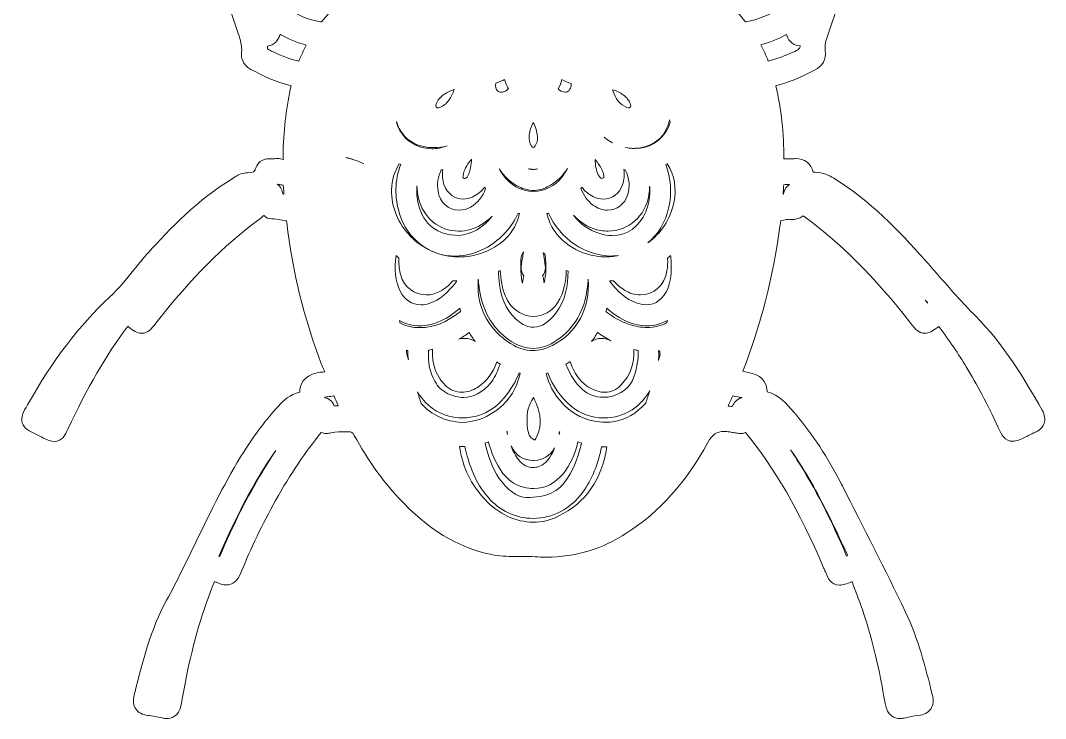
# Model space of a CAD drawing. Extents: x 43 to 1977, y -756 to -266.
# Drawn here: x 827.9 to 1187.9, y -754.2 to -509.1 of the extents above; entities that cross this region are included whole.
import ezdxf

# ---------------------------------------------------------------- set-up
doc = ezdxf.new("R2010")
doc.units = 0
doc.header["$MEASUREMENT"] = 0
doc.layers.add('Layer 1', color=7, linetype='Continuous')

msp = doc.modelspace()

# ---------------------------------------------------------------- linework, layer by layer
at = {"layer": 'Layer 1', "lineweight": 0}
for points, knots in [([(1163.32, -612.88), (1158.72, -608.27), (1154.36, -603.28), (1150.15, -598.44), (1150.15, -598.44), (1150.07, -598.35), (1150.07, -598.35), (1148.56, -596.62), (1147.05, -594.89), (1145.52, -593.17), (1136.43, -582.92), (1126.26, -572.35), (1113.53, -564.53), (1111.94, -563.54), (1109.75, -562.41), (1107, -562.41), (1106.79, -562.41), (1106.57, -562.42), (1106.36, -562.43), (1105.58, -559.38), (1103.33, -557.63), (1100.15, -557.63), (1099.94, -557.63), (1099.72, -557.64), (1099.48, -557.66), (1099.28, -557.67), (1099.06, -557.68), (1098.79, -557.68), (1098.58, -557.68), (1098.37, -557.67), (1098.16, -557.67), (1097.91, -557.66), (1097.67, -557.66), (1097.43, -557.66), (1097.02, -557.66), (1096.52, -557.67), (1095.98, -557.73), (1096.06, -548.89), (1095.12, -540.27), (1093.16, -532.08), (1097.33, -531.02), (1101.58, -529.3), (1106.8, -526.6), (1109.64, -525.12), (1110.94, -522.74), (1110.55, -519.69), (1110.38, -518.34), (1110.52, -517.04), (1110.97, -515.71), (1115.94, -501.14), (1122.75, -482.08), (1131.36, -463.78), (1133.06, -460.17), (1135.11, -457.66), (1138, -455.63), (1153.66, -444.69), (1164.66, -432.07), (1171.62, -417.05), (1171.86, -416.55), (1172.07, -416.1), (1172.29, -415.64), (1174.69, -410.54), (1175.07, -408.5), (1169.97, -405.63), (1169.33, -405.27), (1168.54, -404.83), (1167.63, -404.27), (1166.32, -403.46), (1165.19, -403.08), (1164.08, -403.08), (1161.09, -403.08), (1159.73, -405.76), (1159.28, -406.64), (1151.68, -421.53), (1141.32, -435.02), (1127.61, -447.86), (1127.47, -447.99), (1127.37, -448.08), (1127.3, -448.13), (1127.25, -448.11), (1127.17, -448.08), (1127.08, -448.03), (1125.61, -447.32), (1124.34, -446.7), (1123.01, -446.7), (1120.34, -446.7), (1119.23, -448.83), (1118.06, -451.08), (1111.69, -463.3), (1106.64, -476.98), (1101.68, -495.45), (1100.99, -498.01), (1100.35, -500.52), (1099.67, -503.15), (1099.41, -503.1), (1099.14, -503.07), (1098.86, -503.07), (1097.5, -503.07), (1096.43, -503.74), (1095.07, -504.6), (1090.97, -507.18), (1086.94, -508.82), (1082.76, -509.62), (1082.66, -509.64), (1082.58, -509.65), (1082.52, -509.66), (1082.49, -509.62), (1082.45, -509.57), (1082.4, -509.51), (1080.62, -507.13), (1078.56, -505.02), (1076.29, -503.24), (1078.44, -498.12), (1079.46, -493), (1079.32, -488.01), (1078.71, -466.62), (1068.48, -450.1), (1048.93, -438.91), (1047.55, -438.12), (1047.23, -437.64), (1047.02, -436.82), (1046.16, -433.44), (1044.87, -430.04), (1043.19, -426.73), (1056.14, -417.08), (1067.01, -404.72), (1076.42, -388.96), (1088.99, -367.9), (1095.8, -347.34), (1097.21, -326.1), (1098.22, -310.99), (1095.93, -299.13), (1090, -288.78), (1082.14, -275.08), (1069.33, -267.95), (1050.82, -266.99), (1050.69, -266.99), (1050.56, -266.98), (1050.43, -266.98), (1047.65, -266.98), (1046.5, -268.68), (1046.06, -269.69), (1045.68, -270.56), (1045.02, -272.84), (1047.22, -275.01), (1047.44, -275.23), (1047.67, -275.44), (1047.91, -275.67), (1048.07, -275.82), (1048.24, -275.97), (1048.4, -276.13), (1056.95, -284.47), (1062.31, -291.62), (1065.77, -299.33), (1068.62, -305.7), (1069.82, -311.82), (1069.41, -317.95), (1066.93, -316.45), (1063.8, -315.04), (1060.07, -315.04), (1059.76, -315.04), (1059.45, -315.05), (1059.14, -315.07), (1057.96, -315.14), (1055.2, -315.31), (1053.94, -317.48), (1052.69, -319.66), (1053.94, -322.14), (1054.47, -323.2), (1057.57, -329.4), (1061, -336.83), (1062.9, -344.96), (1065.41, -355.72), (1063.92, -365.21), (1058.34, -373.89), (1055.06, -367.94), (1050.46, -364.71), (1044.32, -364.06), (1043.97, -364.02), (1043.65, -364), (1043.34, -364), (1040.96, -364), (1039.67, -365.16), (1039.01, -366.13), (1037.29, -368.64), (1038.81, -371.01), (1039.39, -371.9), (1039.39, -371.9), (1039.43, -371.97), (1039.43, -371.97), (1047.77, -384.97), (1045.4, -401.54), (1033.56, -413.43), (1028.33, -408.71), (1022.05, -406.2), (1014.88, -405.98), (1012.82, -405.91), (1010.63, -405.88), (1008.37, -405.88), (1006.17, -405.88), (1003.87, -405.91), (1001.36, -405.97), (994.09, -406.15), (987.74, -408.65), (982.46, -413.42), (970.65, -401.6), (968.29, -385), (976.61, -371.9), (978.3, -369.22), (977.72, -367.32), (977.23, -366.42), (976.74, -365.53), (975.47, -364.04), (972.41, -364.04), (972.32, -364.04), (972.22, -364.05), (972.12, -364.05), (968.32, -364.16), (964.91, -365.68), (961.69, -368.68), (960.13, -370.14), (958.82, -371.88), (957.71, -373.96), (952.5, -365.77), (950.82, -356.69), (952.73, -346.94), (954.46, -338.07), (958.23, -329.84), (961.68, -322.95), (962.13, -322.06), (963.33, -319.68), (962.12, -317.54), (960.9, -315.39), (958.19, -315.18), (957.17, -315.1), (956.79, -315.07), (956.4, -315.06), (956.03, -315.06), (952.31, -315.06), (949.24, -316.44), (946.69, -318), (946.67, -317.82), (946.67, -317.63), (946.66, -317.44), (946.23, -307.46), (949.55, -298.06), (957.12, -287.87), (960.06, -283.91), (963.64, -279.94), (968.06, -275.73), (968.06, -275.73), (968.27, -275.53), (968.27, -275.53), (969.05, -274.81), (971.1, -272.91), (970.06, -270.02), (969.36, -268.08), (967.73, -266.97), (965.57, -266.97), (965.2, -266.97), (964.85, -267), (964.57, -267.02), (964.57, -267.02), (964.25, -267.05), (964.25, -267.05), (962.54, -267.15), (960.86, -267.32), (959.24, -267.54), (940.83, -270.08), (928.44, -279.86), (922.42, -296.62), (917.81, -309.44), (917.17, -323.41), (920.45, -339.33), (924.14, -357.25), (930.29, -373.58), (938.71, -387.86), (947.47, -402.7), (958.95, -415.78), (972.85, -426.73), (971.23, -429.88), (969.9, -433.4), (968.88, -437.18), (968.68, -437.9), (968.46, -438.18), (967.8, -438.51), (961.92, -441.45), (956.95, -445.1), (953.04, -449.38), (937.32, -466.55), (933, -484.15), (939.85, -503.17), (937.42, -505.18), (935.33, -507.35), (933.65, -509.61), (933.64, -509.63), (933.63, -509.64), (933.62, -509.65), (933.53, -509.65), (933.41, -509.63), (933.23, -509.6), (929.04, -508.83), (925.1, -507.24), (921.19, -504.74), (921.19, -504.74), (921.05, -504.65), (921.05, -504.65), (919.96, -503.96), (918.73, -503.17), (917.16, -503.17), (916.92, -503.17), (916.69, -503.19), (916.47, -503.22), (912.46, -487.37), (907.16, -468.88), (898.29, -451.53), (898.29, -451.53), (898.26, -451.47), (898.26, -451.47), (896.91, -448.84), (895.84, -446.75), (893.08, -446.75), (891.84, -446.75), (890.71, -447.23), (888.81, -448.06), (888.76, -448.09), (888.72, -448.11), (888.68, -448.12), (888.66, -448.11), (888.64, -448.09), (888.62, -448.07), (875.77, -436.05), (865.9, -423.57), (858.45, -409.92), (858.07, -409.22), (857.74, -408.6), (857.45, -408.05), (855.82, -404.99), (854.74, -402.96), (852.1, -402.96), (850.69, -402.96), (849.55, -403.63), (847.83, -404.65), (847.1, -405.08), (846.19, -405.62), (845.07, -406.22), (842.2, -407.75), (841.31, -410.37), (842.67, -413.21), (843.12, -414.13), (843.55, -415.08), (843.97, -416), (844.72, -417.66), (845.5, -419.37), (846.39, -421.04), (853.75, -434.88), (864.64, -446.48), (880.65, -457.56), (881.66, -458.26), (882.34, -459.06), (882.92, -460.25), (890.54, -475.8), (897.35, -492.78), (904.37, -513.69), (905.15, -516.04), (905.79, -518.16), (905.54, -520.29), (905.34, -522.1), (905.74, -524.61), (908.83, -526.3), (912.54, -528.33), (917.46, -530.79), (922.97, -532.08), (921.33, -538.95), (920.4, -546.5), (920.12, -555.11), (920.1, -555.76), (920.14, -556.4), (920.18, -557.03), (920.19, -557.22), (920.21, -557.56), (920.22, -557.89), (919.59, -557.77), (918.79, -557.62), (917.97, -557.62), (917.68, -557.62), (917.39, -557.64), (917.12, -557.68), (917.1, -557.68), (917.01, -557.69), (916.83, -557.69), (916.65, -557.69), (916.47, -557.68), (916.28, -557.68), (916.28, -557.68), (916.23, -557.67), (916.23, -557.67), (915.99, -557.67), (915.75, -557.66), (915.51, -557.66), (912.39, -557.66), (911.17, -559.3), (910.7, -560.68), (910.2, -562.16), (909.68, -562.66), (907.64, -562.66), (907.5, -562.66), (907.37, -562.66), (907.21, -562.65), (907.21, -562.65), (907.06, -562.65), (907.06, -562.65), (905.31, -562.65), (903.97, -563.56), (903.07, -564.17), (902.89, -564.29), (902.72, -564.41), (902.55, -564.51), (890.11, -572.09), (880.15, -582.4), (872.87, -590.54), (871.07, -592.54), (869.36, -594.65), (867.7, -596.7), (865.02, -600.01), (862.24, -603.43), (859.18, -606.28), (848.47, -616.29), (839.32, -628.28), (830.38, -644.02), (828.83, -646.75), (827.9, -648.39), (828.52, -650.39), (829.13, -652.38), (830.8, -653.19), (833.56, -654.54), (833.88, -654.69), (834.19, -654.85), (834.51, -655.01), (835, -655.25), (835.49, -655.49), (835.98, -655.73), (837.43, -656.42), (838.55, -656.91), (839.75, -656.91), (842.53, -656.91), (843.6, -654.6), (844.55, -652.57), (851.31, -638.13), (857.9, -626.78), (865.32, -616.83), (865.42, -616.7), (865.5, -616.59), (865.58, -616.5), (865.66, -616.55), (865.75, -616.62), (865.85, -616.7), (867.49, -617.97), (868.79, -618.97), (870.48, -618.97), (872.66, -618.97), (873.87, -617.42), (875.41, -615.45), (875.41, -615.45), (875.48, -615.36), (875.48, -615.36), (887.92, -599.49), (899.33, -588.01), (911.39, -579.22), (911.81, -578.91), (912.2, -578.57), (912.54, -578.27), (912.75, -578.08), (913.11, -577.78), (913.36, -577.59), (913.42, -577.64), (913.48, -577.7), (913.55, -577.77), (914.21, -578.44), (915.09, -578.78), (916.17, -578.78), (916.32, -578.78), (916.48, -578.77), (916.69, -578.76), (916.73, -578.76), (916.78, -578.76), (916.83, -578.76), (918.06, -578.93), (919.49, -579.15), (920.88, -579.39), (921.1, -579.43), (921.23, -579.47), (921.29, -579.49), (921.32, -579.57), (921.36, -579.74), (921.4, -580.07), (923.41, -596.97), (927.49, -613.67), (933.5, -629.7), (933.76, -630.38), (934.08, -631.02), (934.39, -631.64), (934.48, -631.81), (934.66, -632.17), (934.82, -632.52), (934.6, -632.54), (934.39, -632.55), (934.25, -632.57), (933.58, -632.61), (932.82, -632.67), (932.08, -632.84), (927.2, -633.98), (926.02, -637.05), (925.96, -639.62), (922.54, -640.44), (920.26, -642.54), (918.48, -644.5), (914.15, -649.27), (910.21, -654.49), (906.42, -660.44), (899.97, -670.58), (894.71, -681.48), (889.61, -692.02), (886.3, -698.87), (882.88, -705.95), (879.19, -712.71), (873.61, -722.91), (870.77, -734.21), (868.03, -745.14), (868.03, -745.14), (867.83, -745.94), (867.83, -745.94), (867.33, -747.92), (867.52, -749.57), (868.4, -750.85), (869.27, -752.12), (870.7, -752.88), (872.66, -753.12), (874.23, -753.31), (875.86, -753.6), (877.64, -754), (878.22, -754.13), (878.75, -754.2), (879.26, -754.2), (880.55, -754.2), (883.64, -753.72), (884.36, -749.32), (884.81, -746.51), (885.36, -743.54), (886.08, -739.97), (888.65, -727.24), (891.89, -716.18), (895.99, -706.15), (896.2, -706.23), (896.4, -706.29), (896.58, -706.34), (896.71, -706.38), (896.91, -706.44), (896.96, -706.47), (898.1, -707.03), (899.13, -707.31), (900.11, -707.31), (902.44, -707.31), (904.19, -705.89), (905.31, -703.09), (908.79, -694.42), (912.89, -685.86), (917.5, -677.64), (922.7, -668.35), (927.96, -660.56), (933.55, -653.83), (934.09, -654.03), (934.67, -654.13), (935.27, -654.13), (935.93, -654.13), (936.49, -654.01), (936.99, -653.91), (936.99, -653.91), (937.12, -653.89), (937.12, -653.89), (938.75, -653.57), (940.44, -653.53), (941.73, -653.53), (942.21, -653.53), (942.7, -653.54), (943.19, -653.55), (944.17, -653.56), (944.55, -653.74), (945.15, -654.83), (949.8, -663.32), (954.89, -670.48), (960.69, -676.72), (970.98, -687.8), (981.36, -694.13), (993.36, -696.64), (996.07, -697.21), (998.68, -697.32), (1001.77, -697.32), (1002.3, -697.32), (1002.83, -697.32), (1003.35, -697.32), (1003.35, -697.32), (1003.56, -697.32), (1003.56, -697.32), (1004.01, -697.31), (1004.46, -697.31), (1004.9, -697.31), (1006.01, -697.31), (1007.33, -697.32), (1008.65, -697.41), (1009.95, -697.5), (1011.25, -697.55), (1012.53, -697.55), (1022.66, -697.55), (1032.2, -694.7), (1040.87, -689.07), (1052.42, -681.59), (1061.73, -671.19), (1069.36, -657.27), (1070.88, -654.47), (1072.41, -653.44), (1075, -653.44), (1075.6, -653.44), (1076.25, -653.49), (1077.01, -653.6), (1077.27, -653.64), (1077.53, -653.69), (1077.83, -653.74), (1078.37, -653.84), (1078.92, -653.94), (1079.52, -654), (1079.61, -654.01), (1079.7, -654.02), (1079.82, -654.03), (1080.15, -654.07), (1080.56, -654.13), (1080.99, -654.13), (1081.61, -654.13), (1082.12, -654.01), (1082.54, -653.84), (1092.74, -666.16), (1101.47, -681.24), (1109.99, -701.26), (1110.23, -701.81), (1110.42, -702.3), (1110.6, -702.74), (1111.47, -704.91), (1112.45, -707.37), (1115.53, -707.37), (1116.7, -707.37), (1117.91, -707), (1119.99, -706.16), (1120.55, -707.74), (1121.14, -709.32), (1121.73, -710.87), (1122.56, -713.08), (1123.42, -715.36), (1124.16, -717.62), (1127.19, -726.78), (1129.55, -736.72), (1131.57, -748.9), (1132.3, -753.28), (1134.85, -754.2), (1136.85, -754.2), (1137.47, -754.2), (1138.11, -754.11), (1138.82, -753.92), (1140.08, -753.59), (1141.5, -753.34), (1143.16, -753.15), (1145.2, -752.92), (1146.69, -752.16), (1147.58, -750.87), (1148.5, -749.56), (1148.69, -747.91), (1148.17, -745.84), (1148.17, -745.84), (1148.15, -745.79), (1148.15, -745.79), (1145.72, -736.12), (1143.2, -726.13), (1138.77, -716.87), (1131.62, -701.94), (1123.97, -686.98), (1116.56, -672.5), (1116.56, -672.5), (1116.25, -671.9), (1116.25, -671.9), (1111.45, -662.51), (1106.15, -654.45), (1100.05, -647.27), (1099.82, -647.01), (1099.6, -646.75), (1099.38, -646.48), (1097.07, -643.73), (1094.48, -640.63), (1090.14, -639.52), (1090.11, -635.78), (1087.76, -633.39), (1083.44, -632.75), (1083.17, -632.71), (1082.82, -632.61), (1082.44, -632.51), (1082.17, -632.44), (1081.89, -632.35), (1081.58, -632.28), (1087.85, -616.33), (1092.24, -599.22), (1094.64, -581.4), (1094.73, -580.79), (1094.84, -579.93), (1094.95, -579.46), (1095.4, -579.33), (1096.21, -579.17), (1096.89, -579.04), (1096.89, -579.04), (1097.16, -578.99), (1097.16, -578.99), (1097.24, -578.97), (1097.41, -578.95), (1097.74, -578.95), (1097.92, -578.95), (1098.1, -578.96), (1098.28, -578.96), (1098.5, -578.97), (1098.71, -578.97), (1098.92, -578.97), (1099.66, -578.97), (1101.43, -578.97), (1102.83, -577.76), (1115.64, -586.91), (1127.65, -598.91), (1140.64, -615.5), (1140.64, -615.5), (1140.67, -615.54), (1140.67, -615.54), (1142.16, -617.45), (1143.33, -618.95), (1145.47, -618.95), (1147, -618.95), (1148.19, -618.14), (1149.98, -616.91), (1150.04, -616.87), (1150.1, -616.84), (1150.17, -616.79), (1150.26, -616.74), (1150.36, -616.67), (1150.48, -616.6), (1154.24, -621.65), (1157.37, -626.27), (1160.06, -630.71), (1163.8, -636.89), (1167.48, -643.85), (1171.32, -651.98), (1172.56, -654.61), (1173.63, -656.88), (1176.43, -656.88), (1177.78, -656.88), (1178.99, -656.29), (1181, -655.31), (1181.38, -655.13), (1181.76, -654.93), (1182.14, -654.73), (1182.77, -654.41), (1183.37, -654.1), (1183.96, -653.86), (1184.63, -653.58), (1186.69, -652.73), (1187.42, -650.63), (1187.91, -649.23), (1187.67, -647.65), (1186.72, -645.94), (1180.34, -634.56), (1173.09, -622.67), (1163.32, -612.88)], [0, 0, 0, 0, 1, 1, 1, 2, 2, 2, 3, 3, 3, 4, 4, 4, 5, 5, 5, 6, 6, 6, 7, 7, 7, 8, 8, 8, 9, 9, 9, 10, 10, 10, 11, 11, 11, 12, 12, 12, 13, 13, 13, 14, 14, 14, 15, 15, 15, 16, 16, 16, 17, 17, 17, 18, 18, 18, 19, 19, 19, 20, 20, 20, 21, 21, 21, 22, 22, 22, 23, 23, 23, 24, 24, 24, 25, 25, 25, 26, 26, 26, 27, 27, 27, 28, 28, 28, 29, 29, 29, 30, 30, 30, 31, 31, 31, 32, 32, 32, 33, 33, 33, 34, 34, 34, 35, 35, 35, 36, 36, 36, 37, 37, 37, 38, 38, 38, 39, 39, 39, 40, 40, 40, 41, 41, 41, 42, 42, 42, 43, 43, 43, 44, 44, 44, 45, 45, 45, 46, 46, 46, 47, 47, 47, 48, 48, 48, 49, 49, 49, 50, 50, 50, 51, 51, 51, 52, 52, 52, 53, 53, 53, 54, 54, 54, 55, 55, 55, 56, 56, 56, 57, 57, 57, 58, 58, 58, 59, 59, 59, 60, 60, 60, 61, 61, 61, 62, 62, 62, 63, 63, 63, 64, 64, 64, 65, 65, 65, 66, 66, 66, 67, 67, 67, 68, 68, 68, 69, 69, 69, 70, 70, 70, 71, 71, 71, 72, 72, 72, 73, 73, 73, 74, 74, 74, 75, 75, 75, 76, 76, 76, 77, 77, 77, 78, 78, 78, 79, 79, 79, 80, 80, 80, 81, 81, 81, 82, 82, 82, 83, 83, 83, 84, 84, 84, 85, 85, 85, 86, 86, 86, 87, 87, 87, 88, 88, 88, 89, 89, 89, 90, 90, 90, 91, 91, 91, 92, 92, 92, 93, 93, 93, 94, 94, 94, 95, 95, 95, 96, 96, 96, 97, 97, 97, 98, 98, 98, 99, 99, 99, 100, 100, 100, 101, 101, 101, 102, 102, 102, 103, 103, 103, 104, 104, 104, 105, 105, 105, 106, 106, 106, 107, 107, 107, 108, 108, 108, 109, 109, 109, 110, 110, 110, 111, 111, 111, 112, 112, 112, 113, 113, 113, 114, 114, 114, 115, 115, 115, 116, 116, 116, 117, 117, 117, 118, 118, 118, 119, 119, 119, 120, 120, 120, 121, 121, 121, 122, 122, 122, 123, 123, 123, 124, 124, 124, 125, 125, 125, 126, 126, 126, 127, 127, 127, 128, 128, 128, 129, 129, 129, 130, 130, 130, 131, 131, 131, 132, 132, 132, 133, 133, 133, 134, 134, 134, 135, 135, 135, 136, 136, 136, 137, 137, 137, 138, 138, 138, 139, 139, 139, 140, 140, 140, 141, 141, 141, 142, 142, 142, 143, 143, 143, 144, 144, 144, 145, 145, 145, 146, 146, 146, 147, 147, 147, 148, 148, 148, 149, 149, 149, 150, 150, 150, 151, 151, 151, 152, 152, 152, 153, 153, 153, 154, 154, 154, 155, 155, 155, 156, 156, 156, 157, 157, 157, 158, 158, 158, 159, 159, 159, 160, 160, 160, 161, 161, 161, 162, 162, 162, 163, 163, 163, 164, 164, 164, 165, 165, 165, 166, 166, 166, 167, 167, 167, 168, 168, 168, 169, 169, 169, 170, 170, 170, 171, 171, 171, 172, 172, 172, 173, 173, 173, 174, 174, 174, 175, 175, 175, 176, 176, 176, 177, 177, 177, 178, 178, 178, 179, 179, 179, 180, 180, 180, 181, 181, 181, 182, 182, 182, 183, 183, 183, 184, 184, 184, 185, 185, 185, 186, 186, 186, 187, 187, 187, 188, 188, 188, 189, 189, 189, 190, 190, 190, 191, 191, 191, 192, 192, 192, 193, 193, 193, 194, 194, 194, 195, 195, 195, 196, 196, 196, 197, 197, 197, 198, 198, 198, 199, 199, 199, 200, 200, 200, 201, 201, 201, 202, 202, 202, 203, 203, 203, 204, 204, 204, 205, 205, 205, 206, 206, 206, 207, 207, 207, 208, 208, 208, 209, 209, 209, 210, 210, 210, 211, 211, 211, 212, 212, 212, 213, 213, 213, 214, 214, 214, 215, 215, 215, 216, 216, 216, 217, 217, 217, 218, 218, 218, 219, 219, 219, 220, 220, 220, 221, 221, 221, 222, 222, 222, 223, 223, 223, 224, 224, 224, 225, 225, 225, 226, 226, 226, 227, 227, 227, 228, 228, 228, 229, 229, 229, 230, 230, 230, 231, 231, 231, 232, 232, 232, 233, 233, 233, 234, 234, 234, 235, 235, 235, 236, 236, 236, 237, 237, 237, 238, 238, 238, 239, 239, 239, 240, 240, 240, 241, 241, 241, 242, 242, 242, 243, 243, 243, 244, 244, 244, 245, 245, 245, 246, 246, 246, 247, 247, 247, 248, 248, 248, 249, 249, 249, 250, 250, 250, 251, 251, 251, 252, 252, 252, 253, 253, 253, 254, 254, 254, 255, 255, 255, 256, 256, 256, 257, 257, 257, 258, 258, 258, 258]), ([(925.62, -523.43), (922.01, -522.56), (918.4, -521.15), (914.62, -519.12), (914.63, -518.79), (914.64, -518.45), (914.63, -518.11), (917.27, -517.98), (918.36, -515.72), (918.77, -514.85), (918.82, -514.76), (918.86, -514.66), (918.91, -514.57), (918.99, -514.41), (919.08, -514.24), (919.17, -514.06), (919.33, -514.15), (919.5, -514.24), (919.64, -514.32), (922.75, -515.98), (925.53, -517.09), (928.27, -517.76), (927.32, -519.64), (926.45, -521.56), (925.62, -523.43)], [0, 0, 0, 0, 1, 1, 1, 2, 2, 2, 3, 3, 3, 4, 4, 4, 5, 5, 5, 6, 6, 6, 7, 7, 7, 8, 8, 8, 8]), ([(1087.94, -517.71), (1090.98, -516.9), (1093.99, -515.67), (1096.9, -514.02), (1097.41, -515.42), (1098.54, -518.04), (1101.68, -518.04), (1101.68, -518.04), (1101.69, -518.04), (1101.69, -518.04), (1101.81, -518.86), (1101.48, -519.37), (1099.03, -520.39), (1096.56, -521.42), (1093.69, -522.57), (1090.53, -523.39), (1089.74, -521.36), (1088.88, -519.48), (1087.94, -517.71)], [0, 0, 0, 0, 1, 1, 1, 2, 2, 2, 3, 3, 3, 4, 4, 4, 5, 5, 5, 6, 6, 6, 6]), ([(994.85, -531.13), (996.2, -530.65), (997.13, -530.29), (997.95, -529.84), (998.13, -530.58), (998.36, -531.29), (998.66, -531.99), (998.83, -532.41), (999.05, -532.76), (999.25, -533.05), (999.01, -533.36), (998.69, -533.65), (998.28, -533.92), (997.85, -534.2), (997.36, -534.35), (996.86, -534.35), (996.28, -534.35), (995.78, -534.14), (995.47, -533.79), (995, -533.24), (994.62, -532.53), (994.85, -531.13)], [0, 0, 0, 0, 1, 1, 1, 2, 2, 2, 3, 3, 3, 4, 4, 4, 5, 5, 5, 6, 6, 6, 7, 7, 7, 7]), ([(1021.27, -531.25), (1021.34, -531.77), (1021.27, -532.33), (1021.06, -532.87), (1020.81, -533.49), (1020.39, -533.98), (1019.92, -534.18), (1019.69, -534.28), (1019.43, -534.33), (1019.16, -534.33), (1018.27, -534.33), (1017.34, -533.82), (1016.78, -533.08), (1017.34, -532.08), (1017.76, -531.02), (1018.06, -529.86), (1019.09, -530.47), (1020.15, -530.93), (1021.27, -531.25)], [0, 0, 0, 0, 1, 1, 1, 2, 2, 2, 3, 3, 3, 4, 4, 4, 5, 5, 5, 6, 6, 6, 6]), ([(980.17, -533.42), (979.76, -534.78), (979.17, -535.99), (978.39, -537.08), (977.46, -538.37), (976.4, -539.22), (975.17, -539.66), (974.79, -539.8), (974.55, -539.83), (974.41, -539.83), (974.27, -539.83), (974.16, -539.81), (973.97, -539.61), (973.81, -539.45), (973.63, -539.26), (973.92, -538.45), (974.39, -537.13), (975.33, -536), (976.79, -535.02), (977.82, -534.32), (978.94, -533.79), (980.17, -533.42)], [0, 0, 0, 0, 1, 1, 1, 2, 2, 2, 3, 3, 3, 4, 4, 4, 5, 5, 5, 6, 6, 6, 7, 7, 7, 7]), ([(1035.87, -533.43), (1037.24, -533.84), (1038.45, -534.44), (1039.59, -535.27), (1040.83, -536.16), (1041.64, -537.18), (1042.07, -538.39), (1042.39, -539.27), (1042.21, -539.45), (1042.05, -539.6), (1041.83, -539.82), (1041.7, -539.83), (1041.58, -539.83), (1041.47, -539.83), (1041.24, -539.81), (1040.88, -539.66), (1038.42, -538.65), (1036.89, -536.76), (1035.87, -533.43)], [0, 0, 0, 0, 1, 1, 1, 2, 2, 2, 3, 3, 3, 4, 4, 4, 5, 5, 5, 6, 6, 6, 6]), ([(959.99, -544.57), (960.36, -545.99), (960.96, -547.32), (961.78, -548.5), (964.14, -551.9), (968.08, -553.77), (972.87, -553.77), (972.87, -553.77), (973.14, -553.77), (973.14, -553.77), (974.76, -553.76), (976.28, -553.57), (977.71, -553.2), (975.96, -553.83), (974.15, -554.17), (972.37, -554.17), (971.02, -554.17), (969.71, -553.97), (968.47, -553.59), (964.27, -552.29), (961.1, -549.01), (959.93, -544.78), (959.95, -544.71), (959.97, -544.64), (959.99, -544.57)], [0, 0, 0, 0, 1, 1, 1, 2, 2, 2, 3, 3, 3, 4, 4, 4, 5, 5, 5, 6, 6, 6, 7, 7, 7, 8, 8, 8, 8]), ([(1008.71, -553.19), (1008.48, -553.54), (1008.21, -553.75), (1008.01, -553.75), (1007.81, -553.75), (1007.56, -553.55), (1007.34, -553.21), (1006.68, -552.21), (1006.44, -550.96), (1006.61, -549.41), (1006.78, -547.87), (1007.23, -546.4), (1008.01, -544.91), (1008.86, -546.54), (1009.32, -548.15), (1009.43, -549.86), (1009.51, -551.24), (1009.28, -552.33), (1008.71, -553.19)], [0, 0, 0, 0, 1, 1, 1, 2, 2, 2, 3, 3, 3, 4, 4, 4, 5, 5, 5, 6, 6, 6, 6]), ([(1055.87, -544), (1055.95, -544.27), (1056.02, -544.55), (1056.1, -544.83), (1055.9, -545.52), (1055.65, -546.19), (1055.35, -546.82), (1053.16, -551.39), (1048.78, -554.12), (1043.63, -554.12), (1042.51, -554.12), (1041.37, -553.99), (1040.24, -553.74), (1041.21, -553.93), (1042.19, -554.03), (1043.19, -554.03), (1043.99, -554.03), (1044.81, -553.97), (1045.62, -553.84), (1051.1, -552.98), (1054.8, -549.37), (1055.87, -544)], [0, 0, 0, 0, 1, 1, 1, 2, 2, 2, 3, 3, 3, 4, 4, 4, 5, 5, 5, 6, 6, 6, 7, 7, 7, 7]), ([(1032.9, -550.16), (1033.88, -550.92), (1034.86, -551.58), (1035.86, -552.11), (1034.8, -551.56), (1033.81, -550.91), (1032.9, -550.16)], [0, 0, 0, 0, 1, 1, 1, 2, 2, 2, 2]), ([(948.53, -559.45), (946.4, -558.49), (944.25, -557.74), (942.11, -557.21), (944.33, -557.73), (946.47, -558.48), (948.53, -559.45), (948.53, -559.45), (948.53, -559.45), (948.53, -559.45)], [0, 0, 0, 0, 1, 1, 1, 2, 2, 2, 3, 3, 3, 3]), ([(983.32, -563.65), (983.64, -561.75), (984.54, -559.96), (986.07, -558.19), (986.16, -558.08), (986.25, -557.98), (986.35, -557.87), (986.26, -558.89), (986.15, -559.87), (985.97, -560.83), (985.7, -562.3), (985.32, -563.32), (984.73, -564.11), (984.36, -564.6), (984.09, -564.6), (983.99, -564.6), (983.83, -564.6), (983.64, -564.56), (983.44, -564.47), (983.35, -564.43), (983.31, -564.41), (983.28, -564.39), (983.26, -564.31), (983.24, -564.1), (983.32, -563.65)], [0, 0, 0, 0, 1, 1, 1, 2, 2, 2, 3, 3, 3, 4, 4, 4, 5, 5, 5, 6, 6, 6, 7, 7, 7, 8, 8, 8, 8]), ([(1032.83, -564.37), (1032.8, -564.38), (1032.76, -564.4), (1032.7, -564.43), (1032.47, -564.54), (1032.24, -564.59), (1032.06, -564.59), (1031.85, -564.59), (1031.67, -564.53), (1031.45, -564.26), (1030.51, -563.04), (1029.98, -561.45), (1029.8, -559.25), (1029.77, -558.82), (1029.73, -558.38), (1029.7, -557.94), (1030.66, -559.08), (1031.44, -560.2), (1032.04, -561.46), (1032.37, -562.16), (1032.7, -562.92), (1032.8, -563.64), (1032.86, -564.07), (1032.84, -564.28), (1032.83, -564.37)], [0, 0, 0, 0, 1, 1, 1, 2, 2, 2, 3, 3, 3, 4, 4, 4, 5, 5, 5, 6, 6, 6, 7, 7, 7, 8, 8, 8, 8]), ([(960.95, -559.42), (961.11, -559.52), (961.27, -559.61), (961.44, -559.7), (959.31, -565.35), (959.18, -571.19), (961.05, -577.06), (963.93, -586.05), (971.59, -591.86), (980.57, -591.86), (984.43, -591.86), (988.34, -590.75), (991.9, -588.67), (996.8, -585.8), (1000.42, -581.81), (1002.67, -576.8), (1002.84, -576.85), (1003.02, -576.9), (1003.2, -576.94), (1001.47, -583.85), (996.86, -588.48), (989.12, -591.05), (986.89, -591.8), (984.5, -592.17), (982.02, -592.17), (982.02, -592.17), (981.65, -592.17), (981.65, -592.17), (975.52, -592.17), (969.42, -589.53), (964.92, -584.93), (960.52, -580.43), (958.07, -574.47), (958.2, -568.56), (958.27, -565.29), (959.2, -562.22), (960.95, -559.42)], [0, 0, 0, 0, 1, 1, 1, 2, 2, 2, 3, 3, 3, 4, 4, 4, 5, 5, 5, 6, 6, 6, 7, 7, 7, 8, 8, 8, 9, 9, 9, 10, 10, 10, 11, 11, 11, 12, 12, 12, 12]), ([(976.74, -566.92), (977.83, -569.96), (980.37, -571.85), (983.37, -571.85), (984.5, -571.85), (985.64, -571.58), (986.76, -571.06), (988.47, -570.25), (989.87, -569.09), (990.95, -567.6), (991.06, -567.77), (991.16, -567.92), (991.27, -568.08), (990.21, -571.06), (988.48, -573.21), (985.99, -574.63), (984.71, -575.36), (983.36, -575.73), (981.98, -575.73), (978.21, -575.73), (975.15, -572.99), (974.54, -569.06), (974.14, -566.47), (974.51, -564.02), (975.67, -561.59), (975.85, -561.57), (976.02, -561.54), (976.2, -561.51), (975.92, -563.3), (976.1, -565.11), (976.74, -566.92)], [0, 0, 0, 0, 1, 1, 1, 2, 2, 2, 3, 3, 3, 4, 4, 4, 5, 5, 5, 6, 6, 6, 7, 7, 7, 8, 8, 8, 9, 9, 9, 10, 10, 10, 10]), ([(1003, -567.52), (1004.68, -568.37), (1006.38, -568.8), (1008.06, -568.8), (1009.72, -568.8), (1011.34, -568.39), (1012.89, -567.57), (1016.05, -565.89), (1018.42, -563.75), (1020, -561.15), (1019.47, -562.19), (1018.82, -563.19), (1018.07, -564.16), (1015.59, -567.32), (1011.96, -569.13), (1008.09, -569.13), (1003.79, -569.13), (999.84, -566.97), (997.26, -563.21), (996.81, -562.56), (996.41, -561.9), (996.06, -561.22), (997.65, -563.82), (1000.01, -566), (1003, -567.52)], [0, 0, 0, 0, 1, 1, 1, 2, 2, 2, 3, 3, 3, 4, 4, 4, 5, 5, 5, 6, 6, 6, 7, 7, 7, 8, 8, 8, 8]), ([(1009.52, -561.23), (1009.03, -561.36), (1008.53, -561.43), (1008.02, -561.43), (1007.42, -561.43), (1006.84, -561.34), (1006.29, -561.17), (1006.86, -561.33), (1007.44, -561.41), (1008.02, -561.41), (1008.53, -561.41), (1009.03, -561.35), (1009.52, -561.23)], [0, 0, 0, 0, 1, 1, 1, 2, 2, 2, 3, 3, 3, 4, 4, 4, 4]), ([(1039.32, -566.83), (1039.93, -565.06), (1040.09, -563.28), (1039.81, -561.51), (1039.99, -561.54), (1040.16, -561.58), (1040.33, -561.61), (1041.81, -564.61), (1042.07, -567.59), (1041.11, -570.48), (1040.03, -573.68), (1037.27, -575.75), (1034.08, -575.75), (1032.3, -575.75), (1030.53, -575.12), (1028.97, -573.94), (1027.01, -572.45), (1025.62, -570.53), (1024.73, -568.07), (1024.84, -567.92), (1024.95, -567.77), (1025.06, -567.61), (1026.12, -569.09), (1027.5, -570.24), (1029.18, -571.04), (1030.31, -571.58), (1031.46, -571.85), (1032.61, -571.85), (1035.67, -571.85), (1038.24, -569.93), (1039.32, -566.83)], [0, 0, 0, 0, 1, 1, 1, 2, 2, 2, 3, 3, 3, 4, 4, 4, 5, 5, 5, 6, 6, 6, 7, 7, 7, 8, 8, 8, 9, 9, 9, 10, 10, 10, 10]), ([(1057.36, -573.12), (1056.17, -578.95), (1052.86, -583.87), (1048.24, -587.25), (1051.8, -584.29), (1054.42, -580.06), (1055.55, -575.03), (1056.75, -569.7), (1056.42, -564.54), (1054.57, -559.69), (1054.74, -559.6), (1054.9, -559.51), (1055.05, -559.42), (1057.65, -563.55), (1058.4, -568.05), (1057.36, -573.12)], [0, 0, 0, 0, 1, 1, 1, 2, 2, 2, 3, 3, 3, 4, 4, 4, 5, 5, 5, 5]), ([(920.08, -570.04), (919.83, -568.94), (919.29, -567.43), (918.04, -566.62), (918.3, -566.65), (918.62, -566.71), (918.94, -566.76), (919.33, -566.83), (919.75, -566.9), (920.19, -566.95), (920.19, -567.16), (920.2, -567.37), (920.22, -567.59), (920.31, -568.41), (920.38, -569.24), (920.43, -570.09), (920.31, -570.07), (920.2, -570.05), (920.08, -570.04)], [0, 0, 0, 0, 1, 1, 1, 2, 2, 2, 3, 3, 3, 4, 4, 4, 5, 5, 5, 6, 6, 6, 6]), ([(981.79, -583.1), (984.55, -583.1), (987.34, -582.29), (989.84, -580.77), (991.25, -579.92), (992.5, -578.94), (993.61, -577.81), (990.5, -581.86), (986.42, -584.23), (981.79, -584.61), (974.32, -584.57), (969.44, -580.82), (967.68, -573.75), (967.13, -571.55), (966.95, -569.37), (967.14, -567.21), (967.15, -568.64), (967.33, -570.08), (967.68, -571.52), (969.35, -578.44), (975.03, -583.1), (981.79, -583.1)], [0, 0, 0, 0, 1, 1, 1, 2, 2, 2, 3, 3, 3, 4, 4, 4, 5, 5, 5, 6, 6, 6, 7, 7, 7, 7]), ([(1035.63, -584.67), (1034.22, -584.67), (1032.77, -584.44), (1031.33, -583.98), (1027.53, -582.76), (1024.46, -580.6), (1022.14, -577.51), (1024.84, -580.47), (1028.01, -582.24), (1031.74, -582.87), (1032.58, -583.01), (1033.42, -583.08), (1034.25, -583.08), (1041.52, -583.08), (1047.43, -577.84), (1048.61, -570.32), (1048.76, -569.32), (1048.85, -568.33), (1048.87, -567.35), (1048.9, -567.89), (1048.92, -568.45), (1048.92, -569), (1048.9, -571.69), (1048.44, -574.09), (1047.49, -576.35), (1045.32, -581.56), (1040.89, -584.67), (1035.63, -584.67)], [0, 0, 0, 0, 1, 1, 1, 2, 2, 2, 3, 3, 3, 4, 4, 4, 5, 5, 5, 6, 6, 6, 7, 7, 7, 8, 8, 8, 9, 9, 9, 9]), ([(1095.99, -569.53), (1095.92, -569.74), (1095.88, -569.93), (1095.85, -570.12), (1095.81, -570.13), (1095.77, -570.14), (1095.74, -570.15), (1095.77, -569.85), (1095.8, -569.55), (1095.83, -569.25), (1095.84, -569.19), (1095.84, -569.12), (1095.84, -569.06), (1095.86, -568.41), (1095.9, -567.45), (1095.95, -566.8), (1096.55, -566.76), (1097.4, -566.75), (1097.99, -566.75), (1097.99, -566.75), (1098.01, -566.75), (1098.01, -566.75), (1097.23, -567.23), (1096.44, -568.07), (1095.99, -569.53)], [0, 0, 0, 0, 1, 1, 1, 2, 2, 2, 3, 3, 3, 4, 4, 4, 5, 5, 5, 6, 6, 6, 7, 7, 7, 8, 8, 8, 8]), ([(1015.34, -582.83), (1014.18, -581.19), (1013.35, -579.25), (1012.81, -576.92), (1012.99, -576.88), (1013.16, -576.83), (1013.33, -576.78), (1017.28, -585.7), (1026.24, -591.83), (1035.57, -591.83), (1035.8, -591.83), (1036.03, -591.82), (1036.26, -591.81), (1036.81, -591.8), (1037.36, -591.75), (1037.91, -591.69), (1036.27, -592), (1034.58, -592.17), (1032.84, -592.17), (1027.67, -591.89), (1020.44, -590.04), (1015.34, -582.83)], [0, 0, 0, 0, 1, 1, 1, 2, 2, 2, 3, 3, 3, 4, 4, 4, 5, 5, 5, 6, 6, 6, 7, 7, 7, 7]), ([(1004.61, -590.39), (1004.55, -590.57), (1004.51, -590.76), (1004.48, -590.95), (1004.42, -591.31), (1004.36, -591.67), (1004.3, -592.03), (1004.3, -592.03), (1004.29, -592.09), (1004.29, -592.09), (1004.1, -593.22), (1003.91, -594.38), (1003.79, -595.59), (1003.68, -596.81), (1004.01, -597.94), (1004.72, -598.81), (1004.6, -599.09), (1004.51, -599.39), (1004.46, -599.7), (1004.4, -600.11), (1004.33, -600.52), (1004.26, -600.96), (1004.23, -601.08), (1004.21, -601.2), (1004.19, -601.32), (1003.97, -600.42), (1003.84, -599.51), (1003.75, -598.66), (1003.66, -597.8), (1003.64, -596.9), (1003.63, -595.95), (1003.62, -595.34), (1003.61, -594.74), (1003.58, -594.14), (1003.51, -592.63), (1003.82, -591.47), (1004.61, -590.39)], [0, 0, 0, 0, 1, 1, 1, 2, 2, 2, 3, 3, 3, 4, 4, 4, 5, 5, 5, 6, 6, 6, 7, 7, 7, 8, 8, 8, 9, 9, 9, 10, 10, 10, 11, 11, 11, 12, 12, 12, 12]), ([(959.86, -591.64), (960.16, -591.95), (960.47, -592.27), (960.8, -592.58), (960.76, -592.88), (960.74, -593.23), (960.78, -593.63), (960.8, -595.01), (960.89, -596.8), (961.43, -598.57), (962.69, -602.78), (966.25, -605.49), (970.48, -605.49), (972.11, -605.49), (973.69, -605.08), (975.2, -604.28), (976.96, -603.34), (978.5, -602.07), (979.78, -600.49), (980.23, -600.52), (980.69, -600.54), (981.16, -600.54), (980.99, -600.87), (980.78, -601.19), (980.52, -601.5), (978.11, -604.4), (975.34, -607.25), (971.48, -608.48), (970.51, -608.79), (969.54, -608.94), (968.59, -608.94), (965.42, -608.94), (962.74, -607.2), (961.24, -604.16), (959.48, -600.6), (959.04, -596.61), (959.86, -591.64)], [0, 0, 0, 0, 1, 1, 1, 2, 2, 2, 3, 3, 3, 4, 4, 4, 5, 5, 5, 6, 6, 6, 7, 7, 7, 8, 8, 8, 9, 9, 9, 10, 10, 10, 11, 11, 11, 12, 12, 12, 12]), ([(1012.23, -595.34), (1012.23, -595.34), (1012.04, -594.16), (1012.04, -594.16), (1011.88, -593.1), (1011.72, -592.04), (1011.55, -590.99), (1011.53, -590.85), (1011.5, -590.71), (1011.46, -590.57), (1011.7, -590.84), (1011.95, -591.1), (1012.19, -591.36), (1012.65, -595.3), (1012.53, -598.44), (1011.8, -601.25), (1011.72, -600.72), (1011.64, -600.19), (1011.55, -599.67), (1011.5, -599.36), (1011.42, -599.06), (1011.29, -598.78), (1011.8, -598.14), (1012.23, -597.2), (1012.26, -595.83), (1012.26, -595.67), (1012.25, -595.5), (1012.23, -595.34)], [0, 0, 0, 0, 1, 1, 1, 2, 2, 2, 3, 3, 3, 4, 4, 4, 5, 5, 5, 6, 6, 6, 7, 7, 7, 8, 8, 8, 9, 9, 9, 9]), ([(1055.22, -603.32), (1053.75, -606.94), (1051.06, -608.93), (1047.63, -608.93), (1046.5, -608.93), (1045.31, -608.71), (1044.1, -608.26), (1040.57, -606.96), (1037.62, -604.49), (1034.83, -600.5), (1034.92, -600.5), (1035.01, -600.5), (1035.11, -600.5), (1035.5, -600.5), (1035.87, -600.5), (1036.22, -600.49), (1037.44, -601.9), (1038.7, -603), (1040.06, -603.83), (1041.81, -604.91), (1043.73, -605.48), (1045.62, -605.48), (1050.43, -605.48), (1054.18, -602.05), (1054.96, -596.95), (1055.16, -595.7), (1055.34, -594.24), (1055.16, -592.65), (1055.53, -592.32), (1055.87, -592), (1056.19, -591.68), (1056.35, -592.32), (1056.38, -593.1), (1056.42, -594.1), (1056.43, -594.6), (1056.45, -595.11), (1056.49, -595.64), (1056.47, -598.82), (1056.08, -601.19), (1055.22, -603.32)], [0, 0, 0, 0, 1, 1, 1, 2, 2, 2, 3, 3, 3, 4, 4, 4, 5, 5, 5, 6, 6, 6, 7, 7, 7, 8, 8, 8, 9, 9, 9, 10, 10, 10, 11, 11, 11, 12, 12, 12, 13, 13, 13, 13]), ([(1008.03, -613.01), (1011.48, -613.01), (1014.58, -611.28), (1016.54, -608.26), (1018.92, -604.6), (1019.45, -600.54), (1019.61, -596.86), (1019.81, -596.97), (1020.01, -597.08), (1020.22, -597.18), (1020.12, -601.97), (1019.44, -607.34), (1015.93, -611.91), (1013.41, -615.21), (1011.08, -616.67), (1008.14, -616.81), (1008.05, -616.81), (1007.95, -616.82), (1007.85, -616.82), (1006.32, -616.82), (1004.81, -616.24), (1003.23, -615.05), (999.24, -612.06), (996.92, -607.72), (996.13, -601.78), (995.92, -600.26), (995.81, -598.72), (995.79, -597.19), (995.98, -597.09), (996.18, -596.99), (996.38, -596.89), (996.46, -598.44), (996.63, -599.95), (996.9, -601.45), (997.38, -604.07), (998.19, -606.25), (999.38, -608.12), (1001.33, -611.18), (1004.56, -613.01), (1008.03, -613.01)], [0, 0, 0, 0, 1, 1, 1, 2, 2, 2, 3, 3, 3, 4, 4, 4, 5, 5, 5, 6, 6, 6, 7, 7, 7, 8, 8, 8, 9, 9, 9, 10, 10, 10, 11, 11, 11, 12, 12, 12, 13, 13, 13, 13]), ([(1007.84, -625.05), (1005.24, -625.05), (1002.69, -624.24), (1000.02, -622.56), (992.76, -618), (988.6, -610.69), (988.59, -602.5), (988.59, -602.5), (988.59, -602.17), (988.59, -602.17), (988.59, -602.01), (988.58, -601.85), (988.59, -601.7), (988.61, -601.14), (988.63, -600.45), (988.69, -599.97), (988.81, -601.73), (989.03, -603.39), (989.34, -605.01), (990.7, -612), (994.09, -617.46), (999.43, -621.24), (1002.3, -623.28), (1005.1, -624.27), (1007.99, -624.27), (1010.79, -624.27), (1013.52, -623.34), (1016.32, -621.42), (1022.52, -617.18), (1026.04, -611), (1027.06, -602.54), (1027.16, -601.75), (1027.23, -600.93), (1027.29, -599.98), (1028.01, -610.25), (1023.43, -618.71), (1014.71, -623.22), (1012.32, -624.45), (1010.07, -625.05), (1007.84, -625.05)], [0, 0, 0, 0, 1, 1, 1, 2, 2, 2, 3, 3, 3, 4, 4, 4, 5, 5, 5, 6, 6, 6, 7, 7, 7, 8, 8, 8, 9, 9, 9, 10, 10, 10, 11, 11, 11, 12, 12, 12, 13, 13, 13, 13]), ([(1146.56, -608.37), (1146.3, -608.05), (1146, -607.68), (1145.78, -607.4), (1145.75, -607.36), (1145.72, -607.33), (1145.7, -607.3), (1145.99, -607.65), (1146.29, -608), (1146.6, -608.34), (1146.58, -608.35), (1146.57, -608.36), (1146.56, -608.37)], [0, 0, 0, 0, 1, 1, 1, 2, 2, 2, 3, 3, 3, 4, 4, 4, 4]), ([(961.19, -615.34), (961.13, -615.05), (961.08, -614.76), (961.02, -614.47), (963.17, -615.69), (965.6, -616.33), (968.12, -616.33), (970.22, -616.33), (972.36, -615.9), (974.47, -615.06), (977.2, -613.97), (979.75, -612.36), (982.21, -610.15), (982.3, -610.53), (982.39, -610.91), (982.49, -611.29), (977.58, -615.16), (973.03, -616.97), (968.24, -616.97), (967.86, -616.97), (967.48, -616.96), (967.11, -616.94), (964.95, -616.81), (962.96, -616.27), (961.19, -615.34)], [0, 0, 0, 0, 1, 1, 1, 2, 2, 2, 3, 3, 3, 4, 4, 4, 5, 5, 5, 6, 6, 6, 7, 7, 7, 8, 8, 8, 8]), ([(1054.96, -615.19), (1052.85, -616.33), (1050.5, -616.91), (1047.96, -616.91), (1045.98, -616.91), (1043.9, -616.55), (1041.78, -615.85), (1038.83, -614.87), (1036.04, -613.35), (1033.49, -611.32), (1033.62, -610.93), (1033.72, -610.54), (1033.82, -610.16), (1036.2, -612.32), (1038.69, -613.92), (1041.39, -615.01), (1043.54, -615.89), (1045.71, -616.33), (1047.85, -616.33), (1050.48, -616.33), (1052.93, -615.68), (1055.1, -614.42), (1055.05, -614.68), (1055, -614.93), (1054.96, -615.19)], [0, 0, 0, 0, 1, 1, 1, 2, 2, 2, 3, 3, 3, 4, 4, 4, 5, 5, 5, 6, 6, 6, 7, 7, 7, 8, 8, 8, 8]), ([(981.81, -621.05), (983.03, -620.43), (984.23, -619.64), (985.49, -618.65), (986.11, -619.76), (986.82, -620.84), (987.63, -621.9), (986.55, -621.16), (985.25, -620.78), (983.79, -620.77), (983.79, -620.77), (983.78, -620.77), (983.78, -620.77), (983.09, -620.77), (982.43, -620.87), (981.81, -621.05)], [0, 0, 0, 0, 1, 1, 1, 2, 2, 2, 3, 3, 3, 4, 4, 4, 5, 5, 5, 5]), ([(1032.03, -620.77), (1032.03, -620.77), (1031.88, -620.77), (1031.88, -620.77), (1030.63, -620.77), (1029.43, -621.17), (1028.42, -621.86), (1029.3, -620.87), (1029.99, -619.77), (1030.57, -618.66), (1032.07, -619.77), (1033.65, -620.69), (1035.22, -621.56), (1034.27, -621.08), (1033.19, -620.81), (1032.03, -620.77)], [0, 0, 0, 0, 1, 1, 1, 2, 2, 2, 3, 3, 3, 4, 4, 4, 5, 5, 5, 5]), ([(963.43, -625.53), (963.45, -625.33), (963.48, -625.13), (963.51, -624.92), (963.65, -624.94), (963.8, -624.95), (963.94, -624.96), (963.89, -625.39), (963.87, -625.87), (963.93, -626.39), (964.01, -627.01), (964.07, -627.67), (964.13, -628.33), (963.89, -627.4), (963.65, -626.47), (963.43, -625.53)], [0, 0, 0, 0, 1, 1, 1, 2, 2, 2, 3, 3, 3, 4, 4, 4, 5, 5, 5, 5]), ([(973.28, -630.81), (974.02, -633.29), (975.29, -635.44), (977.05, -637.18), (978.68, -638.81), (980.74, -639.66), (982.98, -639.66), (984.81, -639.66), (986.67, -639.07), (988.37, -637.96), (991.56, -635.87), (993.8, -632.94), (995.16, -629.03), (995.59, -629.28), (996.01, -629.52), (996.42, -629.76), (996.3, -630.06), (996.17, -630.36), (996.05, -630.65), (995.17, -632.81), (994.33, -634.85), (992.96, -636.46), (990.12, -639.79), (986.92, -641.47), (983.47, -641.47), (981.71, -641.47), (979.88, -641.03), (978.03, -640.16), (975.91, -639.16), (974.42, -637.74), (973.46, -635.82), (971.76, -632.41), (971.16, -630.52), (971.18, -626.66), (971.18, -626.13), (971.18, -625.42), (971.21, -624.94), (971.62, -624.81), (972.2, -624.66), (972.63, -624.54), (972.48, -626.82), (972.7, -628.85), (973.28, -630.81)], [0, 0, 0, 0, 1, 1, 1, 2, 2, 2, 3, 3, 3, 4, 4, 4, 5, 5, 5, 6, 6, 6, 7, 7, 7, 8, 8, 8, 9, 9, 9, 10, 10, 10, 11, 11, 11, 12, 12, 12, 13, 13, 13, 14, 14, 14, 14]), ([(1043.37, -624.68), (1043.85, -624.79), (1044.34, -624.89), (1044.85, -624.98), (1044.97, -628.63), (1044.3, -632.07), (1042.8, -635.48), (1041.25, -638.99), (1037.07, -641.44), (1032.63, -641.44), (1029.84, -641.44), (1027.27, -640.46), (1025.18, -638.62), (1022.81, -636.53), (1020.99, -633.7), (1019.49, -629.77), (1020, -629.45), (1020.48, -629.14), (1020.95, -628.84), (1021.24, -629.74), (1021.57, -630.65), (1022.01, -631.55), (1024.1, -635.9), (1027.3, -638.58), (1031.52, -639.5), (1032.07, -639.62), (1032.63, -639.68), (1033.18, -639.68), (1035.27, -639.68), (1037.22, -638.79), (1038.84, -637.11), (1042.09, -633.72), (1043.58, -629.64), (1043.37, -624.68)], [0, 0, 0, 0, 1, 1, 1, 2, 2, 2, 3, 3, 3, 4, 4, 4, 5, 5, 5, 6, 6, 6, 7, 7, 7, 8, 8, 8, 9, 9, 9, 10, 10, 10, 11, 11, 11, 11]), ([(1052, -628.47), (1052.03, -628), (1052.05, -627.55), (1052.06, -627.09), (1052.08, -626.8), (1052.09, -626.51), (1052.1, -626.22), (1052.11, -625.97), (1052.09, -625.71), (1052.03, -625.47), (1052.03, -625.34), (1052.02, -625.22), (1052, -625.1), (1052.13, -625.09), (1052.27, -625.08), (1052.4, -625.07), (1052.47, -625.43), (1052.53, -625.8), (1052.58, -626.17), (1052.39, -626.94), (1052.2, -627.71), (1052, -628.47)], [0, 0, 0, 0, 1, 1, 1, 2, 2, 2, 3, 3, 3, 4, 4, 4, 5, 5, 5, 6, 6, 6, 7, 7, 7, 7]), ([(968.64, -643.62), (968.19, -642.25), (967.74, -640.87), (967.31, -639.49), (970.74, -645.26), (976.46, -648.67), (983.11, -648.67), (985, -648.67), (986.9, -648.39), (988.77, -647.82), (992.23, -646.78), (995.16, -644.75), (997.74, -641.64), (1000.14, -638.73), (1001.87, -635.85), (1003.01, -632.88), (1003.16, -632.91), (1003.3, -632.93), (1003.45, -632.96), (1002.09, -638.89), (998.98, -643.43), (993.96, -646.79), (990.91, -648.85), (987.41, -649.97), (982.96, -650.32), (976.94, -649.84), (972.25, -647.65), (968.64, -643.62)], [0, 0, 0, 0, 1, 1, 1, 2, 2, 2, 3, 3, 3, 4, 4, 4, 5, 5, 5, 6, 6, 6, 7, 7, 7, 8, 8, 8, 9, 9, 9, 9]), ([(1047.52, -643.45), (1046.72, -644.34), (1045.83, -645.19), (1044.88, -646), (1041.58, -648.77), (1037.73, -650.18), (1033.41, -650.18), (1031.98, -650.18), (1030.48, -650.03), (1028.96, -649.72), (1020.38, -648.01), (1014.11, -640.17), (1012.53, -633.06), (1012.74, -633.01), (1012.94, -632.96), (1013.14, -632.9), (1014.74, -637.39), (1017.42, -641.21), (1021.29, -644.55), (1024.39, -647.21), (1028.47, -648.68), (1032.79, -648.68), (1036.41, -648.68), (1039.93, -647.65), (1042.71, -645.78), (1045.33, -644.02), (1047.4, -641.81), (1048.93, -639.16), (1048.48, -640.6), (1048, -642.03), (1047.52, -643.45)], [0, 0, 0, 0, 1, 1, 1, 2, 2, 2, 3, 3, 3, 4, 4, 4, 5, 5, 5, 6, 6, 6, 7, 7, 7, 8, 8, 8, 9, 9, 9, 10, 10, 10, 10]), ([(939.26, -644.38), (938.88, -644.39), (938.49, -644.39), (938.12, -644.39), (937.3, -642.75), (936.21, -641.82), (934.84, -641.6), (934.84, -641.52), (934.84, -641.46), (934.85, -641.4), (935.15, -641.34), (935.63, -641.29), (935.84, -641.26), (936.5, -641.19), (937.23, -641.11), (937.98, -640.88), (938.01, -640.96), (938.04, -641.04), (938.08, -641.14), (938.48, -642.18), (938.94, -643.23), (939.49, -644.38), (939.44, -644.38), (939.26, -644.38), (939.26, -644.38)], [0, 0, 0, 0, 1, 1, 1, 2, 2, 2, 3, 3, 3, 4, 4, 4, 5, 5, 5, 6, 6, 6, 7, 7, 7, 8, 8, 8, 8]), ([(1008.95, -655.85), (1008.76, -656.21), (1008.62, -656.37), (1008.55, -656.43), (1008.43, -656.41), (1008.17, -656.32), (1007.79, -656.06), (1006.62, -655.25), (1006.11, -654), (1005.9, -651.43), (1005.59, -647.7), (1006.05, -645), (1007.39, -642.69), (1007.64, -642.25), (1007.88, -641.81), (1008.09, -641.37), (1008.62, -642.62), (1009.12, -643.83), (1009.56, -645.06), (1010.91, -648.77), (1010.7, -652.5), (1008.95, -655.85)], [0, 0, 0, 0, 1, 1, 1, 2, 2, 2, 3, 3, 3, 4, 4, 4, 5, 5, 5, 6, 6, 6, 7, 7, 7, 7]), ([(1077.86, -644.64), (1077.38, -644.6), (1076.9, -644.56), (1076.41, -644.53), (1076.98, -643.3), (1077.53, -642.11), (1078.07, -640.9), (1078.12, -640.91), (1078.17, -640.92), (1078.22, -640.93), (1079.17, -641.15), (1080.16, -641.37), (1081.2, -641.51), (1081.2, -641.55), (1081.2, -641.58), (1081.2, -641.62), (1079.46, -641.94), (1078.47, -643.44), (1077.86, -644.64)], [0, 0, 0, 0, 1, 1, 1, 2, 2, 2, 3, 3, 3, 4, 4, 4, 5, 5, 5, 6, 6, 6, 6]), ([(998.69, -653.5), (998.73, -653.47), (998.76, -653.44), (998.79, -653.42), (998.83, -653.78), (998.88, -654.13), (998.94, -654.47), (998.85, -654.15), (998.77, -653.83), (998.69, -653.5)], [0, 0, 0, 0, 1, 1, 1, 2, 2, 2, 3, 3, 3, 3]), ([(1017.07, -654.44), (1017.13, -654.12), (1017.17, -653.81), (1017.21, -653.49), (1017.25, -653.53), (1017.28, -653.56), (1017.32, -653.6), (1017.26, -653.83), (1017.17, -654.14), (1017.07, -654.44)], [0, 0, 0, 0, 1, 1, 1, 2, 2, 2, 3, 3, 3, 3]), ([(1016.75, -683.21), (1013.98, -684.58), (1011.03, -685.27), (1007.99, -685.27), (1001.86, -685.27), (995.85, -682.47), (991.05, -677.36), (986.14, -672.14), (983.12, -665.87), (982.08, -658.71), (982.08, -658.71), (982.55, -658.71), (982.55, -658.71), (982.79, -658.74), (983.03, -658.76), (983.29, -658.76), (983.55, -658.76), (983.79, -658.74), (984.02, -658.72), (984.08, -659.16), (984.15, -659.67), (984.29, -660.19), (985.56, -665.08), (987.6, -671.35), (992.1, -676.55), (996.22, -681.32), (1001.86, -683.95), (1007.96, -683.95), (1014.84, -683.95), (1021.19, -680.59), (1025.36, -674.74), (1028.6, -670.21), (1030.75, -665.03), (1031.94, -658.9), (1031.94, -658.87), (1031.95, -658.83), (1031.97, -658.77), (1032.45, -658.81), (1032.89, -658.82), (1033.31, -658.82), (1033.5, -658.82), (1033.68, -658.82), (1033.86, -658.81), (1032.04, -670.46), (1026.43, -678.46), (1016.75, -683.21)], [0, 0, 0, 0, 1, 1, 1, 2, 2, 2, 3, 3, 3, 4, 4, 4, 5, 5, 5, 6, 6, 6, 7, 7, 7, 8, 8, 8, 9, 9, 9, 10, 10, 10, 11, 11, 11, 12, 12, 12, 13, 13, 13, 14, 14, 14, 15, 15, 15, 15]), ([(1018.57, -668.13), (1020.98, -665.13), (1022.65, -661.5), (1023.68, -657.05), (1024.07, -657.23), (1024.49, -657.39), (1024.94, -657.53), (1023.98, -661.5), (1022.62, -665.92), (1020.06, -669.78), (1016.8, -674.71), (1012.74, -676.63), (1005.56, -676.64), (1002.55, -676.64), (998.69, -673.89), (995.96, -669.81), (993.47, -666.09), (992.11, -661.76), (991.07, -657.54), (991.49, -657.4), (991.89, -657.25), (992.28, -657.09), (993.02, -659.84), (993.88, -662.14), (994.94, -664.23), (996.66, -667.62), (999.32, -671.68), (1004.62, -673.01), (1005.83, -673.31), (1007.03, -673.46), (1008.18, -673.46), (1012.23, -673.46), (1015.73, -671.67), (1018.57, -668.13)], [0, 0, 0, 0, 1, 1, 1, 2, 2, 2, 3, 3, 3, 4, 4, 4, 5, 5, 5, 6, 6, 6, 7, 7, 7, 8, 8, 8, 9, 9, 9, 10, 10, 10, 11, 11, 11, 11]), ([(1014.34, -661.64), (1013.08, -663.9), (1011.67, -665.21), (1009.91, -665.77), (1009.25, -665.98), (1008.59, -666.08), (1007.94, -666.08), (1006, -666.08), (1004.2, -665.14), (1002.89, -663.43), (1001.75, -661.95), (1000.9, -660.32), (1000.2, -658.52), (1000.22, -658.55), (1000.23, -658.57), (1000.24, -658.6), (1001.82, -661.83), (1004.58, -663.61), (1008.02, -663.61), (1008.12, -663.61), (1008.21, -663.61), (1008.31, -663.61), (1011.4, -663.52), (1013.91, -661.97), (1015.47, -659.2), (1015.14, -660.06), (1014.78, -660.87), (1014.34, -661.64)], [0, 0, 0, 0, 1, 1, 1, 2, 2, 2, 3, 3, 3, 4, 4, 4, 5, 5, 5, 6, 6, 6, 7, 7, 7, 8, 8, 8, 9, 9, 9, 9]), ([(912.86, -667.55), (907.6, -676.3), (902.71, -685.99), (897.9, -697.2), (897.88, -697.23), (897.86, -697.28), (897.84, -697.32), (897.74, -697.28), (897.62, -697.23), (897.51, -697.18), (903.09, -684.84), (909.23, -671.87), (917.6, -660.08), (915.99, -662.49), (914.41, -664.97), (912.86, -667.55)], [0, 0, 0, 0, 1, 1, 1, 2, 2, 2, 3, 3, 3, 4, 4, 4, 5, 5, 5, 5]), ([(1111.44, -682.22), (1112.87, -685.07), (1114.25, -688.01), (1115.59, -690.86), (1116.53, -692.88), (1117.51, -694.96), (1118.51, -697.02), (1118.36, -697.07), (1118.21, -697.12), (1118.06, -697.18), (1112.7, -684.4), (1107, -673.32), (1100.62, -663.33), (1099.88, -662.17), (1099.13, -661.02), (1098.37, -659.89), (1103.73, -667.43), (1107.92, -675.23), (1111.44, -682.22)], [0, 0, 0, 0, 1, 1, 1, 2, 2, 2, 3, 3, 3, 4, 4, 4, 5, 5, 5, 6, 6, 6, 6])]:
    msp.add_open_spline(points, degree=3, knots=knots, dxfattribs=at)

doc.saveas('drawing.dxf')
